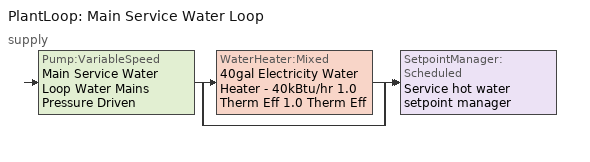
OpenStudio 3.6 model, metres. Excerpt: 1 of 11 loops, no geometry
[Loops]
PlantLoop 'Main Service Water Loop'
 supply: Pump:VariableSpeed 'Main Service Water Loop Water Mains Pressure Driven' > split
  | WaterHeater:Mixed '40gal Electricity Water Heater - 40kBtu/hr 1.0 Therm Eff 1.0 Therm Eff'
  | bypass
  join > SetpointManager:Scheduled 'Service hot water setpoint manager'
[SizingPeriod:DesignDay] Barometric Pressure {Pa}=100917; Rain Indicator=No; Snow Indicator=No; Day of Month=21; Daylight Saving Time Indicator=No; Humidity Condition Type=Wetbulb; Dry-Bulb Temperature Range Modifier Type=DefaultMultipliers
Name | Maximum Dry-Bulb Temperature {C} | Daily Dry-Bulb Temperature Range {deltaC} | Wind Speed {m/s} | Wind Direction {deg} | Month | Day Type | Wetbulb or DewPoint at Maximum Dry-Bulb {C} | Solar Model Indicator | ASHRAE Clear Sky Optical Depth for Beam Irradiance | ASHRAE Clear Sky Optical Depth for Diffuse Irradiance | Sky Clearness
Kodiak August .4% Condns WB=>MCDB | 21.4 | 6.3 | 5 | 320 | 8 | SummerDesignDay | 16.9 | ASHRAETau | 0.322 | 2.497
Kodiak July .4% Condns WB=>MCDB | 22.8 | 5.5 | 5 | 320 | 7 | SummerDesignDay | 16.6 | ASHRAETau | 0.316 | 2.499
Kodiak June .4% Condns WB=>MCDB | 20.3 | 5.4 | 5 | 320 | 6 | SummerDesignDay | 14.7 | ASHRAETau | 0.317 | 2.453
Kodiak May .4% Condns WB=>MCDB | 17 | 5.9 | 5 | 320 | 5 | SummerDesignDay | 11.2 | ASHRAETau | 0.314 | 2.447
Kodiak April .4% Condns WB=>MCDB | 11.4 | 5.4 | 5 | 320 | 4 | SummerDesignDay | 8 | ASHRAETau | 0.323 | 2.439
Kodiak March .4% Condns WB=>MCDB | 6.3 | 5.5 | 5 | 320 | 3 | SummerDesignDay | 5.2 | ASHRAETau | 0.337 | 2.384
Kodiak February .4% Condns WB=>MCDB | 6.1 | 4.9 | 5 | 320 | 2 | SummerDesignDay | 5.5 | ASHRAETau | 0.336 | 2.429
Kodiak January .4% Condns WB=>MCDB | 5.7 | 4.7 | 5 | 320 | 1 | SummerDesignDay | 5.5 | ASHRAETau | 0.326 | 2.48
Kodiak December .4% Condns DB=>MCWB | 6.9 | 5.1 | 5 | 320 | 12 | SummerDesignDay | 5.6 | ASHRAETau | 0.359 | 2.403
Kodiak November .4% Condns DB=>MCWB | 9.4 | 5.3 | 5 | 320 | 11 | SummerDesignDay | 7.3 | ASHRAETau | 0.358 | 2.388
Kodiak October .4% Condns DB=>MCWB | 12.6 | 6.2 | 5 | 320 | 10 | SummerDesignDay | 9.4 | ASHRAETau | 0.34 | 2.431
Kodiak September .4% Condns DB=>MCWB | 18 | 6.4 | 5 | 320 | 9 | SummerDesignDay | 12.5 | ASHRAETau | 0.333 | 2.489
Kodiak August .4% Condns DB=>MCWB | 22.6 | 6.3 | 5 | 320 | 8 | SummerDesignDay | 16 | ASHRAETau | 0.322 | 2.497
Kodiak July .4% Condns DB=>MCWB | 24.2 | 5.5 | 5 | 320 | 7 | SummerDesignDay | 16.2 | ASHRAETau | 0.316 | 2.499
Kodiak June .4% Condns DB=>MCWB | 22.3 | 5.4 | 5 | 320 | 6 | SummerDesignDay | 13.8 | ASHRAETau | 0.317 | 2.453
Kodiak May .4% Condns DB=>MCWB | 18.8 | 5.9 | 5 | 320 | 5 | SummerDesignDay | 10.5 | ASHRAETau | 0.314 | 2.447
Kodiak April .4% Condns DB=>MCWB | 12.9 | 5.4 | 5 | 320 | 4 | SummerDesignDay | 7 | ASHRAETau | 0.323 | 2.439
Kodiak March .4% Condns DB=>MCWB | 8.3 | 5.5 | 5 | 320 | 3 | SummerDesignDay | 3.9 | ASHRAETau | 0.337 | 2.384
Kodiak February .4% Condns DB=>MCWB | 6.9 | 4.9 | 5 | 320 | 2 | SummerDesignDay | 4.6 | ASHRAETau | 0.336 | 2.429
Kodiak January .4% Condns DB=>MCWB | 6.8 | 4.7 | 5 | 320 | 1 | SummerDesignDay | 4 | ASHRAETau | 0.326 | 2.48
Kodiak Ann Clg .4% Condns WB=>MDB | 18.9 | 6.3 | 5 | 320 | 8 | SummerDesignDay | 15 | ASHRAETau | 0.322 | 2.497
Kodiak Ann Clg .4% Condns DB=>MWB | 20.3 | 6.3 | 5 | 320 | 8 | SummerDesignDay | 14.1 | ASHRAETau | 0.322 | 2.497
Kodiak Ann Htg 99.6% Condns DB | -12.8 | 0 | 5.6 | 290 | 1 | WinterDesignDay | -12.8 | ASHRAEClearSky |  |  | 0
[AvailabilityManager:NightCycle] Applicability Schedule=Always On Discrete; Control Type=CycleOnAny; Thermostat Tolerance {deltaC}=1; Cycling Run Time {s}=1800
Availability Manager Night Cycle 1; Availability Manager Night Cycle 2; Availability Manager Night Cycle 3; Availability Manager Night Cycle 4; Availability Manager Night Cycle 5; Availability Manager Night Cycle 6; Availability Manager Night Cycle 7; Availability Manager Night Cycle 8; Availability Manager Night Cycle 9; Availability Manager Night Cycle 10; Availability Manager Night Cycle 11; Availability Manager Night Cycle 12; Availability Manager Night Cycle 13; Availability Manager Night Cycle 14
[PlantLoop]
Main Service Water Loop: Glycol Concentration=0; Maximum Loop Temperature {C}=60; Minimum Loop Temperature {C}=10; Plant Loop Volume {m3}=Autocalculate; Load Distribution Scheme=Optimal
[Sizing:Plant]
Main Service Water Loop: Loop Type=Heating; Design Loop Exit Temperature {C}=60; Loop Design Temperature Difference {deltaC}=5; Sizing Option=NonCoincident; Zone Timesteps in Averaging Window=1; Coincident Sizing Factor Mode=None
[SetpointManager:Scheduled]
Service hot water setpoint manager: Control Variable=Temperature; Schedule=Service Water Loop Temp - 140F; Setpoint Node or NodeList=Main Service Water Loop Supply Outlet Node
[Pump:VariableSpeed]
Main Service Water Loop Water Mains Pressure Driven: Rated Pump Head {Pa}=0.001; Motor Efficiency=1; Coefficient 1 of the Part Load Performance Curve=0; Coefficient 2 of the Part Load Performance Curve=3.2485; Coefficient 3 of the Part Load Performance Curve=-4.7443; Coefficient 4 of the Part Load Performance Curve=2.5294; Pump Control Type=Intermittent; Skin Loss Radiative Fraction=0.5; Design Power Sizing Method=PowerPerFlowPerPressure; Design Electric Power per Unit Flow Rate {W/(m3/s)}=348701.1; Design Shaft Power per Unit Flow Rate per Unit Head {W-s/m3-Pa}=1.28205; Design Minimum Flow Rate Fraction=0
[WaterHeater:Mixed]
40gal Electricity Water Heater - 40kBtu/hr 1.0 Therm Eff 1.0 Therm Eff: Tank Volume {m3}=0.151416; Setpoint Temperature Schedule=Service Water Loop Temp - 140F; Deadband Temperature Difference {deltaC}=2; Maximum Temperature Limit {C}=60; Heater Control Type=Cycle; Heater Maximum Capacity {W}=11722.8; Heater Fuel Type=Electricity; Heater Thermal Efficiency=1; Off Cycle Parasitic Fuel Consumption Rate {W}=571; Off Cycle Parasitic Fuel Type=Electricity; Off Cycle Parasitic Heat Fraction to Tank=0; On Cycle Parasitic Fuel Consumption Rate {W}=571; On Cycle Parasitic Fuel Type=Electricity; On Cycle Parasitic Heat Fraction to Tank=0; Ambient Temperature Indicator=ThermalZone; Off Cycle Loss Coefficient to Ambient Temperature {W/K}=0.734013; On Cycle Loss Coefficient to Ambient Temperature {W/K}=0.734013; Use Side Effectiveness=1; Source Side Effectiveness=1; Use Side Design Flow Rate {m3/s}=autosize; Source Side Design Flow Rate {m3/s}=autosize; Indirect Water Heating Recovery Time {hr}=1.5; Source Side Flow Control Mode=IndirectHeatPrimarySetpoint
[WaterHeater:Sizing]
40gal Electricity Water Heater - 40kBtu/hr 1.0 Therm Eff 1.0 Therm Eff: Design Mode=PeakDraw; Time Storage Can Meet Peak Draw {hr}=0.538503; Time for Tank Recovery {hr}=0; Nominal Tank Volume for Autosizing Plant Connections {m3}=1
[HeatExchanger:AirToAir:SensibleAndLatent]
Zone Warehouse Fine B  - Story Ground PSZ-AC ERV: Availability Schedule=Always On Discrete; Nominal Supply Air Flow Rate {m3/s}=autosize; Sensible Effectiveness at 100% Heating Air Flow=0.5; Latent Effectiveness at 100% Heating Air Flow=0.5; Sensible Effectiveness at 75% Heating Air Flow=0.5; Latent Effectiveness at 75% Heating Air Flow=0.5; Sensible Effectiveness at 100% Cooling Air Flow=0.5; Latent Effectiveness at 100% Cooling Air Flow=0.5; Sensible Effectiveness at 75% Cooling Air Flow=0.5; Latent Effectiveness at 75% Cooling Air Flow=0.5; Nominal Electric Power {W}=346.268; Supply Air Outlet Temperature Control=Yes; Heat Exchanger Type=Rotary; Frost Control Type=ExhaustOnly; Threshold Temperature {C}=-23.3; Initial Defrost Time Fraction=0.167; Rate of Defrost Time Fraction Increase {1/K}=1.44; Economizer Lockout=Yes
[SetpointManager:OutdoorAirPretreat]
Setpoint Manager Outdoor Air Pretreat 1: Minimum Setpoint Temperature {C}=-99; Maximum Setpoint Temperature {C}=99; Minimum Setpoint Humidity Ratio {kgWater/kgDryAir}=1e-05; Maximum Setpoint Humidity Ratio {kgWater/kgDryAir}=1
[Schedule:Constant]
Always On Discrete: Value=1
[Schedule:Ruleset]
Service Water Loop Temp - 140F: Default Day Schedule=Service Water Loop Temp - 140F Default
[Schedule:Day]
Service Water Loop Temp - 140F Default: 24, 0, 60
Schedule Day 212: 1, 0, 60, 2, 0, 60, 3, 0, 60, 4, 0, 60, 5, 0, 60, 6, 0, 60, 7, 0, 60, 8, 0, 60, 9, 0, 60, 10, 0, 0, 11, 0, 0, 12, 0, 0, 13, 0, 0, 14, 0, 0, 15, 0, 0, 16, 0, 0, 17, 0, 0, 18, 0, 0, 19, 0, 0, 20, 0, 0, 21, 0, 0, 22, 0, 0, 23, 0, 0, 24, 0, 0
Schedule Day 213; Schedule Day 214; Schedule Day 215; Schedule Day 216; Schedule Day 217; Schedule Day 218: 1, 0, 0, 2, 0, 0, 3, 0, 0, 4, 0, 0, 5, 0, 0, 6, 0, 0, 7, 0, 0, 8, 0, 0, 9, 0, 0, 10, 0, 0, 11, 0, 0, 12, 0, 0, 13, 0, 0, 14, 0, 0, 15, 0, 0, 16, 0, 0, 17, 0, 0, 18, 0, 0, 19, 0, 0, 20, 0, 0, 21, 0, 0, 22, 0, 0, 23, 0, 0, 24, 0, 0
Schedule Day 219: 1, 0, 60, 2, 0, 60, 3, 0, 60, 4, 0, 60, 5, 0, 60, 6, 0, 60, 7, 0, 60, 8, 0, 60, 9, 0, 60, 10, 0, 60, 11, 0, 60, 12, 0, 60, 13, 0, 60, 14, 0, 60, 15, 0, 60, 16, 0, 60, 17, 0, 60, 18, 0, 60, 19, 0, 60, 20, 0, 60, 21, 0, 60, 22, 0, 60, 23, 0, 60, 24, 0, 60
[Schedule:Rule] Schedule Ruleset=Service Water Loop Temp - 140F; Apply Sunday=Yes; Apply Monday=Yes; Apply Tuesday=Yes; Apply Wednesday=Yes; Apply Thursday=Yes; Apply Friday=Yes; Apply Saturday=Yes; Date Specification Type=DateRange; Start Month=6; End Month=6
Name | Rule Order | Day Schedule | Start Day | End Day
Service Water Loop Temp - 140F Outage Day 174 | 7 | Schedule Day 212 | 23 | 23
Service Water Loop Temp - 140F Outage Day 175 | 6 | Schedule Day 213 | 24 | 24
Service Water Loop Temp - 140F Outage Day 176 | 5 | Schedule Day 214 | 25 | 25
Service Water Loop Temp - 140F Outage Day 177 | 4 | Schedule Day 215 | 26 | 26
Service Water Loop Temp - 140F Outage Day 178 | 3 | Schedule Day 216 | 27 | 27
Service Water Loop Temp - 140F Outage Day 179 | 2 | Schedule Day 217 | 28 | 28
Service Water Loop Temp - 140F Outage Day 180 | 1 | Schedule Day 218 | 29 | 29
Service Water Loop Temp - 140F Outage Day 181 | 0 | Schedule Day 219 | 30 | 30
